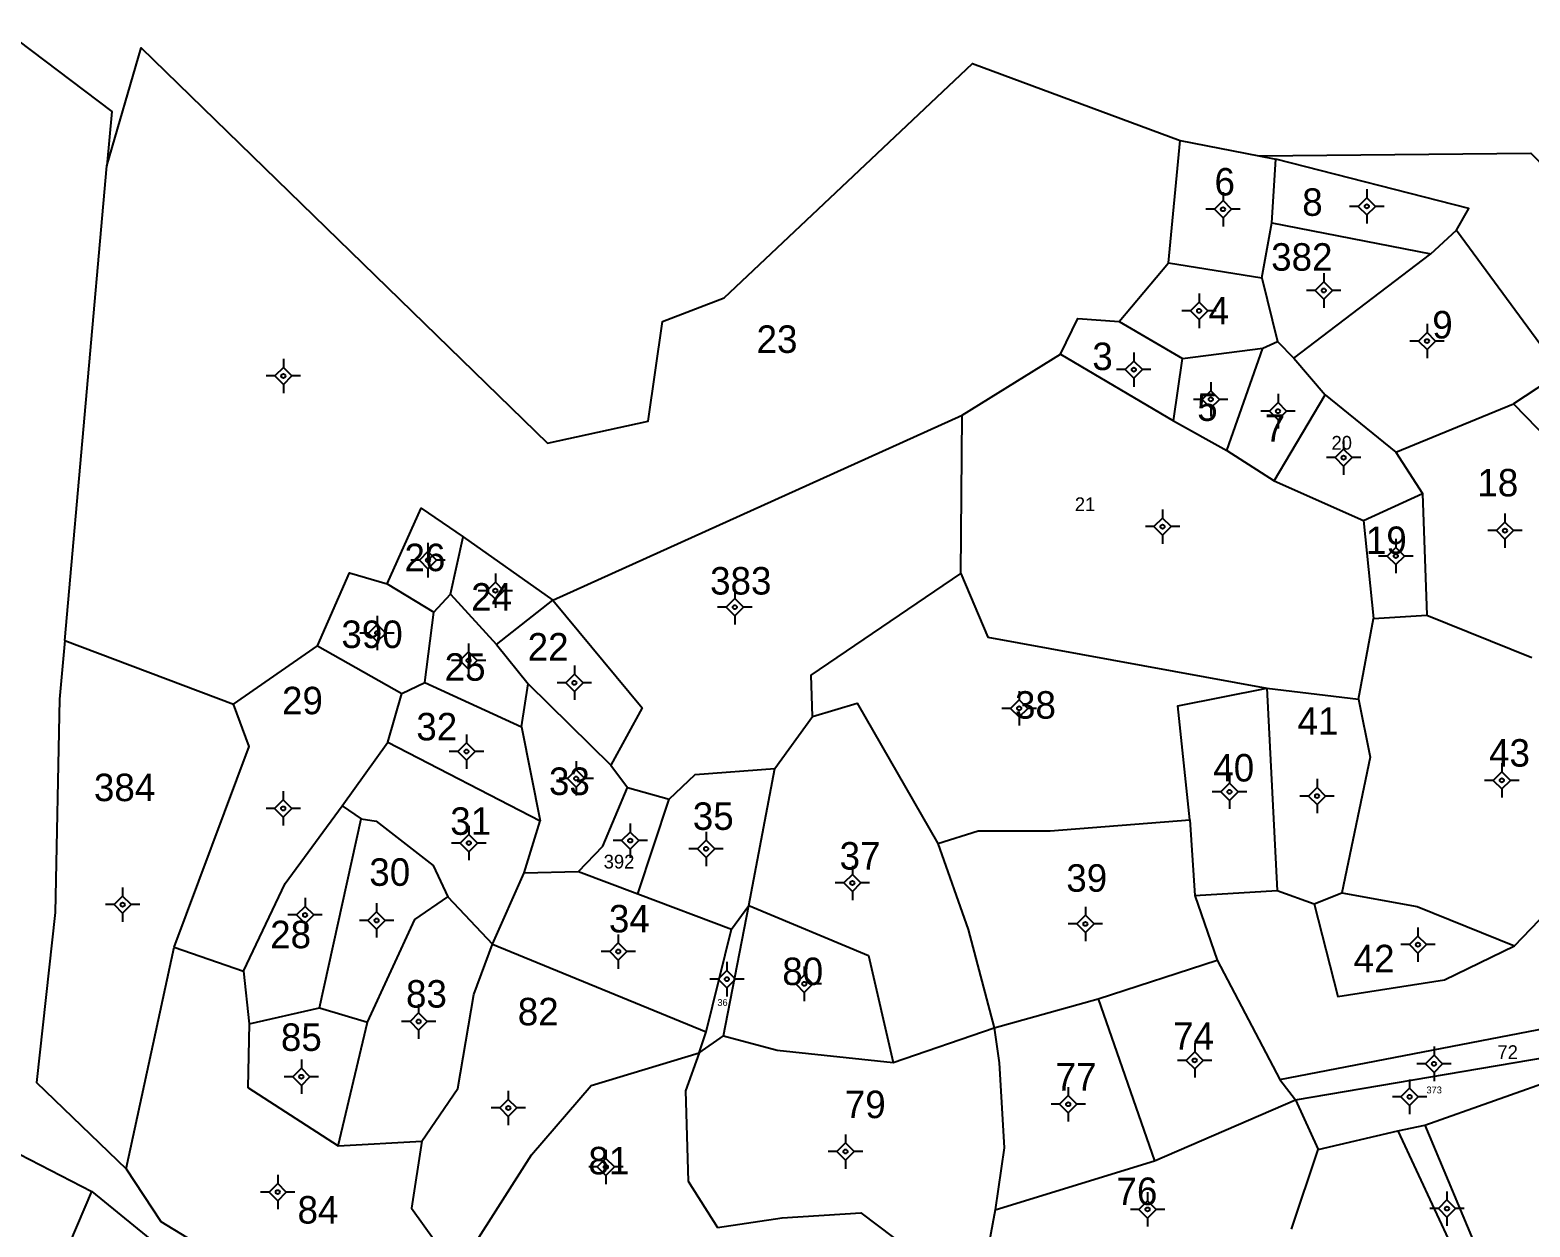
# Model space of a CAD drawing. Extents: x 551549 to 552090, y 1839470 to 1840059.
# Drawn here: x 551690.3 to 551799.4, y 1839923.1 to 1840010.2 of the extents above; entities that cross this region are included whole.
import ezdxf

# ---------------------------------------------------------------- set-up
doc = ezdxf.new("R2010")
doc.units = 0
for name, color, linetype in [('Level 10', 7, 'Continuous'), ('Level 11', 7, 'Continuous'), ('Level 6', 7, 'Continuous')]:
    doc.layers.add(name, color=color, linetype=linetype)

msp = doc.modelspace()

# ---------------------------------------------------------------- linework, layer by layer
at = {"layer": 'Level 10'}
for p, q in [((551773.09, 1839993.28), (551773.93, 1840002.2)), ((551773.93, 1840002.2), (551779.67, 1840001.08)), ((551692.81, 1839965.81), (551695.88, 1840000.35)), ((551779.67, 1840001.08), (551780.9, 1840000.84)), ((551780.6, 1839996.21), (551780.9, 1840000.84)), ((551779.89, 1839992.19), (551780.6, 1839996.21)), ((551780.6, 1839996.21), (551792.17, 1839993.95)), ((551792.17, 1839993.95), (551794.04, 1839995.68)), ((551782.2, 1839986.35), (551792.17, 1839993.95)), ((551769.51, 1839989.02), (551773.09, 1839993.28)), ((551773.09, 1839993.28), (551779.89, 1839992.19)), ((551779.89, 1839992.19), (551781.03, 1839987.57)), ((551769.51, 1839989.02), (551774.1, 1839986.32)), ((551779.96, 1839987.09), (551781.03, 1839987.57)), ((551781.03, 1839987.57), (551782.2, 1839986.35)), ((551758.08, 1839982.2), (551765.23, 1839986.65)), ((551765.23, 1839986.65), (551773.46, 1839981.8)), ((551773.46, 1839981.8), (551774.1, 1839986.32)), ((551774.1, 1839986.32), (551779.96, 1839987.09)), ((551777.34, 1839979.64), (551779.96, 1839987.09)), ((551782.2, 1839986.35), (551784.48, 1839983.7)), ((551780.78, 1839977.44), (551784.48, 1839983.7)), ((551784.48, 1839983.7), (551789.64, 1839979.52)), ((551789.64, 1839979.52), (551798.18, 1839983.04)), ((551728.32, 1839968.74), (551758.08, 1839982.2)), ((551757.98, 1839970.7), (551758.08, 1839982.2)), ((551773.46, 1839981.8), (551777.34, 1839979.64)), ((551777.34, 1839979.64), (551780.78, 1839977.44)), ((551789.64, 1839979.52), (551791.56, 1839976.51)), ((551780.78, 1839977.44), (551787.27, 1839974.55)), ((551787.27, 1839974.55), (551791.56, 1839976.51)), ((551791.56, 1839976.51), (551791.88, 1839967.67)), ((551787.27, 1839974.55), (551788.01, 1839967.41)), ((551720.87, 1839969.19), (551721.8, 1839973.36)), ((551721.8, 1839973.36), (551728.32, 1839968.74)), ((551716.27, 1839969.95), (551719.65, 1839967.89)), ((551719.65, 1839967.89), (551720.87, 1839969.19)), ((551720.87, 1839969.19), (551724.21, 1839965.52)), ((551724.21, 1839965.52), (551728.32, 1839968.74)), ((551719.01, 1839962.77), (551719.65, 1839967.89)), ((551788.01, 1839967.41), (551791.88, 1839967.67)), ((551791.88, 1839967.67), (551799.51, 1839964.58)), ((551786.91, 1839961.54), (551788.01, 1839967.41)), ((551692.81, 1839965.81), (551705.09, 1839961.18)), ((551705.09, 1839961.18), (551711.2, 1839965.43)), ((551711.2, 1839965.43), (551717.32, 1839961.96)), ((551724.21, 1839965.52), (551726.52, 1839962.66)), ((551717.32, 1839961.96), (551719.01, 1839962.77)), ((551719.01, 1839962.77), (551726.03, 1839959.54)), ((551726.03, 1839959.54), (551726.52, 1839962.66)), ((551726.52, 1839962.66), (551732.52, 1839956.75)), ((551780.24, 1839962.34), (551786.91, 1839961.54)), ((551780.24, 1839962.34), (551780.99, 1839947.62)), ((551716.32, 1839958.43), (551717.32, 1839961.96)), ((551744.46, 1839956.51), (551747.21, 1839960.3)), ((551726.03, 1839959.54), (551727.39, 1839952.7)), ((551712.99, 1839953.78), (551716.32, 1839958.43)), ((551716.32, 1839958.43), (551727.39, 1839952.7)), ((551732.52, 1839956.75), (551733.73, 1839955.13)), ((551742.56, 1839946.55), (551744.46, 1839956.51)), ((551733.73, 1839955.13), (551736.77, 1839954.27)), ((551712.99, 1839953.78), (551714.38, 1839952.85)), ((551734.5, 1839947.38), (551736.77, 1839954.27)), ((551798.27, 1839943.6), (551807.66, 1839953.41)), ((551711.33, 1839939.1), (551714.38, 1839952.85)), ((551726.23, 1839948.91), (551727.39, 1839952.7)), ((551774.65, 1839952.76), (551775.01, 1839947.27)), ((551723.93, 1839943.73), (551726.23, 1839948.91)), ((551726.23, 1839948.91), (551730.17, 1839949.02)), ((551730.17, 1839949.02), (551734.5, 1839947.38)), ((551720.68, 1839947.16), (551723.93, 1839943.73)), ((551734.5, 1839947.38), (551741.3, 1839944.81)), ((551775.01, 1839947.27), (551780.99, 1839947.62)), ((551775.01, 1839947.27), (551776.63, 1839942.57)), ((551780.99, 1839947.62), (551783.68, 1839946.65)), ((551783.68, 1839946.65), (551785.69, 1839947.46)), ((551740.73, 1839937.06), (551742.56, 1839946.55)), ((551741.3, 1839944.81), (551742.56, 1839946.55)), ((551739.47, 1839937.36), (551741.3, 1839944.81)), ((551723.93, 1839943.73), (551739.47, 1839937.36)), ((551697.28, 1839927.39), (551700.77, 1839943.51)), ((551700.77, 1839943.51), (551705.81, 1839941.76)), ((551767.97, 1839939.76), (551776.63, 1839942.57)), ((551776.63, 1839942.57), (551781.19, 1839933.88)), ((551705.81, 1839941.76), (551706.23, 1839937.92)), ((551760.42, 1839937.65), (551767.97, 1839939.76)), ((551767.97, 1839939.76), (551772.07, 1839927.97)), ((551706.23, 1839937.92), (551711.33, 1839939.1)), ((551711.33, 1839939.1), (551714.83, 1839938.05)), ((551712.69, 1839929.05), (551714.83, 1839938.05)), ((551738.95, 1839935.82), (551739.47, 1839937.36)), ((551738.95, 1839935.82), (551740.73, 1839937.06)), ((551753.06, 1839935.12), (551760.42, 1839937.65)), ((551781.19, 1839933.88), (551800.66, 1839937.64)), ((551782.33, 1839932.39), (551804.49, 1839936.16)), ((551791.73, 1839930.55), (551808.32, 1839936.46)), ((551781.19, 1839933.88), (551782.33, 1839932.39)), ((551772.07, 1839927.97), (551782.33, 1839932.39)), ((551782.33, 1839932.39), (551783.99, 1839928.79)), ((551789.78, 1839930.14), (551791.73, 1839930.55)), ((551791.73, 1839930.55), (551796.83, 1839918.43)), ((551712.69, 1839929.05), (551718.78, 1839929.39)), ((551783.99, 1839928.79), (551789.78, 1839930.14)), ((551782.03, 1839923), (551783.99, 1839928.79)), ((551760.49, 1839924.39), (551772.07, 1839927.97)), ((551687.6, 1839908.99), (551694.78, 1839925.74))]:
    msp.add_line(p, q, dxfattribs=at)
for points in [[(551688.37, 1840010.23), (551696.23, 1840004.3), (551695.88, 1840000.35)], [(551695.88, 1840000.35), (551698.36, 1840008.94), (551727.93, 1839980.17), (551735.25, 1839981.78), (551736.28, 1839989.02), (551740.77, 1839990.74), (551751.46, 1840000.84), (551758.83, 1840007.8), (551773.93, 1840002.2)], [(551779.67, 1840001.08), (551799.44, 1840001.26), (551811.33, 1839989.15), (551827.68, 1839985.78), (551848.24, 1839975.57)], [(551794.04, 1839995.68), (551794.94, 1839997.25), (551780.9, 1840000.84)], [(551794.04, 1839995.68), (551801.65, 1839985.31), (551798.18, 1839983.04)], [(551765.23, 1839986.65), (551766.5, 1839989.23), (551769.51, 1839989.02)], [(551798.18, 1839983.04), (551801.62, 1839979.5), (551804.81, 1839979.64), (551806.48, 1839980.35)], [(551716.27, 1839969.95), (551718.74, 1839975.44), (551721.8, 1839973.36)], [(551711.2, 1839965.43), (551713.51, 1839970.75), (551716.27, 1839969.95)], [(551747.21, 1839960.3), (551747.09, 1839963.3), (551757.98, 1839970.7)], [(551757.98, 1839970.7), (551759.94, 1839966.07), (551780.24, 1839962.34)], [(551728.32, 1839968.74), (551734.81, 1839960.93), (551732.52, 1839956.75)], [(551692.81, 1839965.81), (551692.43, 1839961.56), (551692.1, 1839946.03), (551690.76, 1839933.66), (551697.28, 1839927.39)], [(551774.65, 1839952.76), (551773.78, 1839961.06), (551780.24, 1839962.34)], [(551700.77, 1839943.51), (551706.23, 1839958.1), (551705.09, 1839961.18)], [(551747.21, 1839960.3), (551750.44, 1839961.25), (551756.32, 1839951.05)], [(551786.91, 1839961.54), (551787.76, 1839957.34), (551785.69, 1839947.46)], [(551680.24, 1839958.34), (551687.98, 1839929.23), (551694.78, 1839925.74)], [(551736.77, 1839954.27), (551738.67, 1839956.08), (551744.46, 1839956.51)], [(551730.17, 1839949.02), (551731.94, 1839950.85), (551733.73, 1839955.13)], [(551705.81, 1839941.76), (551708.84, 1839948.15), (551712.99, 1839953.78)], [(551714.38, 1839952.85), (551715.45, 1839952.67), (551719.61, 1839949.44), (551720.68, 1839947.16)], [(551756.32, 1839951.05), (551759.24, 1839951.96), (551764.48, 1839951.97), (551774.65, 1839952.76)], [(551756.32, 1839951.05), (551758.52, 1839944.8), (551760.42, 1839937.65)], [(551714.83, 1839938.05), (551718.27, 1839945.51), (551720.68, 1839947.16)], [(551785.69, 1839947.46), (551791.17, 1839946.47), (551798.27, 1839943.6)], [(551742.56, 1839946.55), (551751.27, 1839942.91), (551753.06, 1839935.12)], [(551783.68, 1839946.65), (551785.4, 1839939.93), (551793.16, 1839941.14), (551798.27, 1839943.6)], [(551718.78, 1839929.39), (551721.4, 1839933.22), (551722.57, 1839940.06), (551723.93, 1839943.73)], [(551706.23, 1839937.92), (551706.13, 1839933.29), (551712.69, 1839929.05)], [(551740.73, 1839937.06), (551744.63, 1839936.01), (551753.06, 1839935.12)], [(551760.42, 1839937.65), (551760.78, 1839935.09), (551761.14, 1839928.91), (551760.49, 1839924.39)], [(551722.42, 1839921.58), (551726.77, 1839928.39), (551731.11, 1839933.44), (551738.95, 1839935.82)], [(551738.95, 1839935.82), (551737.97, 1839933.06), (551738.16, 1839926.48), (551740.3, 1839923.12)], [(551718.78, 1839929.39), (551718.03, 1839924.52), (551721.34, 1839919.89)], [(551789.78, 1839930.14), (551795.12, 1839918.69), (551796.83, 1839918.43)], [(551697.28, 1839927.39), (551699.8, 1839923.56), (551725.5, 1839907.87), (551729.55, 1839908.43)], [(551694.78, 1839925.74), (551707.82, 1839915.08), (551724.15, 1839903.5)], [(551740.3, 1839923.12), (551744.98, 1839923.81), (551750.72, 1839924.18), (551756.74, 1839919.62), (551761.42, 1839920.65)], [(551760.49, 1839924.39), (551759.98, 1839921.67), (551761.42, 1839920.65)]]:
    msp.add_lwpolyline(points, dxfattribs=at)
at = {"layer": 'Level 11'}
for p, q in [((551777.06, 1839998.44), (551777.06, 1839997.815)), ((551787.52, 1839998.65), (551787.52, 1839998.025)), ((551776.435, 1839997.19), (551775.81, 1839997.19)), ((551777.06, 1839997.815), (551776.435, 1839997.19)), ((551776.435, 1839997.19), (551777.06, 1839996.565)), ((551777.685, 1839997.19), (551777.06, 1839997.815)), ((551777.06, 1839996.565), (551777.685, 1839997.19)), ((551778.31, 1839997.19), (551777.685, 1839997.19)), ((551786.895, 1839997.4), (551786.27, 1839997.4)), ((551787.52, 1839998.025), (551786.895, 1839997.4)), ((551786.895, 1839997.4), (551787.52, 1839996.775)), ((551788.145, 1839997.4), (551787.52, 1839998.025)), ((551787.52, 1839996.775), (551788.145, 1839997.4)), ((551788.77, 1839997.4), (551788.145, 1839997.4)), ((551777.06, 1839996.565), (551777.06, 1839995.94)), ((551787.52, 1839996.775), (551787.52, 1839996.15)), ((551784.39, 1839991.905), (551783.765, 1839991.28)), ((551784.39, 1839992.53), (551784.39, 1839991.905)), ((551785.015, 1839991.28), (551784.39, 1839991.905)), ((551775.32, 1839991.05), (551775.32, 1839990.425)), ((551783.765, 1839991.28), (551783.14, 1839991.28)), ((551783.765, 1839991.28), (551784.39, 1839990.655)), ((551784.39, 1839990.655), (551785.015, 1839991.28)), ((551784.39, 1839990.655), (551784.39, 1839990.03)), ((551785.64, 1839991.28), (551785.015, 1839991.28)), ((551774.695, 1839989.8), (551774.07, 1839989.8)), ((551775.32, 1839990.425), (551774.695, 1839989.8)), ((551774.695, 1839989.8), (551775.32, 1839989.175)), ((551775.945, 1839989.8), (551775.32, 1839990.425)), ((551775.32, 1839989.175), (551775.945, 1839989.8)), ((551776.57, 1839989.8), (551775.945, 1839989.8)), ((551775.32, 1839989.175), (551775.32, 1839988.55)), ((551791.9, 1839988.85), (551791.9, 1839988.225)), ((551791.275, 1839987.6), (551790.65, 1839987.6)), ((551791.9, 1839988.225), (551791.275, 1839987.6)), ((551791.275, 1839987.6), (551791.9, 1839986.975)), ((551792.525, 1839987.6), (551791.9, 1839988.225)), ((551791.9, 1839986.975), (551792.525, 1839987.6)), ((551793.15, 1839987.6), (551792.525, 1839987.6)), ((551708.71, 1839986.31), (551708.71, 1839985.685)), ((551770.57, 1839986.145), (551769.945, 1839985.52)), ((551770.57, 1839986.77), (551770.57, 1839986.145)), ((551771.195, 1839985.52), (551770.57, 1839986.145)), ((551791.9, 1839986.975), (551791.9, 1839986.35)), ((551708.085, 1839985.06), (551707.46, 1839985.06)), ((551708.71, 1839985.685), (551708.085, 1839985.06)), ((551708.085, 1839985.06), (551708.71, 1839984.435)), ((551709.335, 1839985.06), (551708.71, 1839985.685)), ((551708.71, 1839984.435), (551709.335, 1839985.06)), ((551709.96, 1839985.06), (551709.335, 1839985.06)), ((551769.945, 1839985.52), (551769.32, 1839985.52)), ((551769.945, 1839985.52), (551770.57, 1839984.895)), ((551770.57, 1839984.895), (551771.195, 1839985.52)), ((551771.82, 1839985.52), (551771.195, 1839985.52)), ((551708.71, 1839984.435), (551708.71, 1839983.81)), ((551770.57, 1839984.895), (551770.57, 1839984.27)), ((551776.17, 1839983.985), (551775.545, 1839983.36)), ((551776.17, 1839984.61), (551776.17, 1839983.985)), ((551776.795, 1839983.36), (551776.17, 1839983.985)), ((551775.545, 1839983.36), (551774.92, 1839983.36)), ((551775.545, 1839983.36), (551776.17, 1839982.735)), ((551776.17, 1839982.735), (551776.795, 1839983.36)), ((551777.42, 1839983.36), (551776.795, 1839983.36)), ((551781.06, 1839983.125), (551780.435, 1839982.5)), ((551781.06, 1839983.75), (551781.06, 1839983.125)), ((551781.685, 1839982.5), (551781.06, 1839983.125)), ((551776.17, 1839982.735), (551776.17, 1839982.11)), ((551780.435, 1839982.5), (551779.81, 1839982.5)), ((551780.435, 1839982.5), (551781.06, 1839981.875)), ((551781.06, 1839981.875), (551781.685, 1839982.5)), ((551781.06, 1839981.875), (551781.06, 1839981.25)), ((551782.31, 1839982.5), (551781.685, 1839982.5)), ((551785.83, 1839979.745), (551785.205, 1839979.12)), ((551785.83, 1839980.37), (551785.83, 1839979.745)), ((551786.455, 1839979.12), (551785.83, 1839979.745)), ((551785.205, 1839979.12), (551784.58, 1839979.12)), ((551785.205, 1839979.12), (551785.83, 1839978.495)), ((551785.83, 1839978.495), (551786.455, 1839979.12)), ((551785.83, 1839978.495), (551785.83, 1839977.87)), ((551787.08, 1839979.12), (551786.455, 1839979.12)), ((551772.66, 1839975.35), (551772.66, 1839974.725)), ((551772.66, 1839974.725), (551772.035, 1839974.1)), ((551773.285, 1839974.1), (551772.66, 1839974.725)), ((551797.57, 1839974.435), (551796.945, 1839973.81)), ((551797.57, 1839975.06), (551797.57, 1839974.435)), ((551798.195, 1839973.81), (551797.57, 1839974.435)), ((551772.035, 1839974.1), (551771.41, 1839974.1)), ((551772.035, 1839974.1), (551772.66, 1839973.475)), ((551772.66, 1839973.475), (551773.285, 1839974.1)), ((551772.66, 1839973.475), (551772.66, 1839972.85)), ((551773.91, 1839974.1), (551773.285, 1839974.1)), ((551789.63, 1839973.21), (551789.63, 1839972.585)), ((551796.945, 1839973.81), (551796.32, 1839973.81)), ((551796.945, 1839973.81), (551797.57, 1839973.185)), ((551797.57, 1839973.185), (551798.195, 1839973.81)), ((551797.57, 1839973.185), (551797.57, 1839972.56)), ((551798.82, 1839973.81), (551798.195, 1839973.81)), ((551719.23, 1839972.285), (551718.605, 1839971.66)), ((551719.23, 1839972.91), (551719.23, 1839972.285)), ((551719.855, 1839971.66), (551719.23, 1839972.285)), ((551789.005, 1839971.96), (551788.38, 1839971.96)), ((551789.63, 1839972.585), (551789.005, 1839971.96)), ((551789.005, 1839971.96), (551789.63, 1839971.335)), ((551790.255, 1839971.96), (551789.63, 1839972.585)), ((551789.63, 1839971.335), (551790.255, 1839971.96)), ((551790.88, 1839971.96), (551790.255, 1839971.96)), ((551718.605, 1839971.66), (551717.98, 1839971.66)), ((551718.605, 1839971.66), (551719.23, 1839971.035)), ((551719.23, 1839971.035), (551719.855, 1839971.66)), ((551719.23, 1839971.035), (551719.23, 1839970.41)), ((551720.48, 1839971.66), (551719.855, 1839971.66)), ((551789.63, 1839971.335), (551789.63, 1839970.71)), ((551724.13, 1839970.065), (551723.505, 1839969.44)), ((551724.13, 1839970.69), (551724.13, 1839970.065)), ((551724.755, 1839969.44), (551724.13, 1839970.065)), ((551723.505, 1839969.44), (551722.88, 1839969.44)), ((551723.505, 1839969.44), (551724.13, 1839968.815)), ((551724.13, 1839968.815), (551724.755, 1839969.44)), ((551724.13, 1839968.815), (551724.13, 1839968.19)), ((551725.38, 1839969.44), (551724.755, 1839969.44)), ((551741.55, 1839968.865), (551740.925, 1839968.24)), ((551741.55, 1839969.49), (551741.55, 1839968.865)), ((551742.175, 1839968.24), (551741.55, 1839968.865)), ((551715.53, 1839967.61), (551715.53, 1839966.985)), ((551740.925, 1839968.24), (551740.3, 1839968.24)), ((551740.925, 1839968.24), (551741.55, 1839967.615)), ((551741.55, 1839967.615), (551742.175, 1839968.24)), ((551741.55, 1839967.615), (551741.55, 1839966.99)), ((551742.8, 1839968.24), (551742.175, 1839968.24)), ((551715.53, 1839966.985), (551714.905, 1839966.36)), ((551716.155, 1839966.36), (551715.53, 1839966.985)), ((551714.905, 1839966.36), (551714.28, 1839966.36)), ((551714.905, 1839966.36), (551715.53, 1839965.735)), ((551715.53, 1839965.735), (551716.155, 1839966.36)), ((551715.53, 1839965.735), (551715.53, 1839965.11)), ((551716.78, 1839966.36), (551716.155, 1839966.36)), ((551722.18, 1839965.61), (551722.18, 1839964.985)), ((551721.555, 1839964.36), (551720.93, 1839964.36)), ((551722.18, 1839964.985), (551721.555, 1839964.36)), ((551721.555, 1839964.36), (551722.18, 1839963.735)), ((551722.805, 1839964.36), (551722.18, 1839964.985)), ((551722.18, 1839963.735), (551722.805, 1839964.36)), ((551723.43, 1839964.36), (551722.805, 1839964.36)), ((551722.18, 1839963.735), (551722.18, 1839963.11)), ((551729.88, 1839963.365), (551729.255, 1839962.74)), ((551729.88, 1839963.99), (551729.88, 1839963.365)), ((551730.505, 1839962.74), (551729.88, 1839963.365)), ((551729.255, 1839962.74), (551728.63, 1839962.74)), ((551729.255, 1839962.74), (551729.88, 1839962.115)), ((551729.88, 1839962.115), (551730.505, 1839962.74)), ((551729.88, 1839962.115), (551729.88, 1839961.49)), ((551731.13, 1839962.74), (551730.505, 1839962.74)), ((551762.23, 1839962.13), (551762.23, 1839961.505)), ((551762.23, 1839961.505), (551761.605, 1839960.88)), ((551762.855, 1839960.88), (551762.23, 1839961.505)), ((551761.605, 1839960.88), (551760.98, 1839960.88)), ((551761.605, 1839960.88), (551762.23, 1839960.255)), ((551762.23, 1839960.255), (551762.855, 1839960.88)), ((551762.23, 1839960.255), (551762.23, 1839959.63)), ((551763.48, 1839960.88), (551762.855, 1839960.88)), ((551722.03, 1839958.99), (551722.03, 1839958.365)), ((551722.03, 1839958.365), (551721.405, 1839957.74)), ((551722.655, 1839957.74), (551722.03, 1839958.365)), ((551721.405, 1839957.74), (551720.78, 1839957.74)), ((551721.405, 1839957.74), (551722.03, 1839957.115)), ((551722.03, 1839957.115), (551722.655, 1839957.74)), ((551722.03, 1839957.115), (551722.03, 1839956.49)), ((551723.28, 1839957.74), (551722.655, 1839957.74)), ((551730.01, 1839957.03), (551730.01, 1839956.405)), ((551797.34, 1839956.89), (551797.34, 1839956.265)), ((551729.385, 1839955.78), (551728.76, 1839955.78)), ((551730.01, 1839956.405), (551729.385, 1839955.78)), ((551729.385, 1839955.78), (551730.01, 1839955.155)), ((551730.635, 1839955.78), (551730.01, 1839956.405)), ((551730.01, 1839955.155), (551730.635, 1839955.78)), ((551731.26, 1839955.78), (551730.635, 1839955.78)), ((551777.53, 1839956.06), (551777.53, 1839955.435)), ((551783.9, 1839955.75), (551783.9, 1839955.125)), ((551796.715, 1839955.64), (551796.09, 1839955.64)), ((551797.34, 1839956.265), (551796.715, 1839955.64)), ((551796.715, 1839955.64), (551797.34, 1839955.015)), ((551797.965, 1839955.64), (551797.34, 1839956.265)), ((551797.34, 1839955.015), (551797.965, 1839955.64)), ((551798.59, 1839955.64), (551797.965, 1839955.64)), ((551708.7, 1839954.85), (551708.7, 1839954.225)), ((551730.01, 1839955.155), (551730.01, 1839954.53)), ((551776.905, 1839954.81), (551776.28, 1839954.81)), ((551777.53, 1839955.435), (551776.905, 1839954.81)), ((551776.905, 1839954.81), (551777.53, 1839954.185)), ((551778.155, 1839954.81), (551777.53, 1839955.435)), ((551777.53, 1839954.185), (551778.155, 1839954.81)), ((551778.78, 1839954.81), (551778.155, 1839954.81)), ((551783.275, 1839954.5), (551782.65, 1839954.5)), ((551783.9, 1839955.125), (551783.275, 1839954.5)), ((551783.275, 1839954.5), (551783.9, 1839953.875)), ((551784.525, 1839954.5), (551783.9, 1839955.125)), ((551783.9, 1839953.875), (551784.525, 1839954.5)), ((551785.15, 1839954.5), (551784.525, 1839954.5)), ((551797.34, 1839955.015), (551797.34, 1839954.39)), ((551708.075, 1839953.6), (551707.45, 1839953.6)), ((551708.7, 1839954.225), (551708.075, 1839953.6)), ((551708.075, 1839953.6), (551708.7, 1839952.975)), ((551709.325, 1839953.6), (551708.7, 1839954.225)), ((551708.7, 1839952.975), (551709.325, 1839953.6)), ((551709.95, 1839953.6), (551709.325, 1839953.6)), ((551777.53, 1839954.185), (551777.53, 1839953.56)), ((551783.9, 1839953.875), (551783.9, 1839953.25)), ((551708.7, 1839952.975), (551708.7, 1839952.35)), ((551722.2, 1839952.33), (551722.2, 1839951.705)), ((551733.94, 1839952.51), (551733.94, 1839951.885)), ((551722.2, 1839951.705), (551721.575, 1839951.08)), ((551722.825, 1839951.08), (551722.2, 1839951.705)), ((551733.315, 1839951.26), (551732.69, 1839951.26)), ((551733.94, 1839951.885), (551733.315, 1839951.26)), ((551733.315, 1839951.26), (551733.94, 1839950.635)), ((551734.565, 1839951.26), (551733.94, 1839951.885)), ((551733.94, 1839950.635), (551734.565, 1839951.26)), ((551735.19, 1839951.26), (551734.565, 1839951.26)), ((551739.46, 1839951.285), (551738.835, 1839950.66)), ((551739.46, 1839951.91), (551739.46, 1839951.285)), ((551740.085, 1839950.66), (551739.46, 1839951.285)), ((551721.575, 1839951.08), (551720.95, 1839951.08)), ((551721.575, 1839951.08), (551722.2, 1839950.455)), ((551722.2, 1839950.455), (551722.825, 1839951.08)), ((551722.2, 1839950.455), (551722.2, 1839949.83)), ((551723.45, 1839951.08), (551722.825, 1839951.08)), ((551733.94, 1839950.635), (551733.94, 1839950.01)), ((551738.835, 1839950.66), (551738.21, 1839950.66)), ((551738.835, 1839950.66), (551739.46, 1839950.035)), ((551739.46, 1839950.035), (551740.085, 1839950.66)), ((551740.71, 1839950.66), (551740.085, 1839950.66)), ((551739.46, 1839950.035), (551739.46, 1839949.41)), ((551750.1, 1839949.43), (551750.1, 1839948.805)), ((551749.475, 1839948.18), (551748.85, 1839948.18)), ((551750.1, 1839948.805), (551749.475, 1839948.18)), ((551749.475, 1839948.18), (551750.1, 1839947.555)), ((551750.725, 1839948.18), (551750.1, 1839948.805)), ((551750.1, 1839947.555), (551750.725, 1839948.18)), ((551751.35, 1839948.18), (551750.725, 1839948.18)), ((551697.02, 1839947.225), (551696.395, 1839946.6)), ((551697.02, 1839947.85), (551697.02, 1839947.225)), ((551697.645, 1839946.6), (551697.02, 1839947.225)), ((551710.29, 1839947.1), (551710.29, 1839946.475)), ((551750.1, 1839947.555), (551750.1, 1839946.93)), ((551696.395, 1839946.6), (551695.77, 1839946.6)), ((551696.395, 1839946.6), (551697.02, 1839945.975)), ((551697.02, 1839945.975), (551697.645, 1839946.6)), ((551697.02, 1839945.975), (551697.02, 1839945.35)), ((551698.27, 1839946.6), (551697.645, 1839946.6)), ((551709.665, 1839945.85), (551709.04, 1839945.85)), ((551710.29, 1839946.475), (551709.665, 1839945.85)), ((551709.665, 1839945.85), (551710.29, 1839945.225)), ((551710.915, 1839945.85), (551710.29, 1839946.475)), ((551710.29, 1839945.225), (551710.915, 1839945.85)), ((551711.54, 1839945.85), (551710.915, 1839945.85)), ((551715.49, 1839946.075), (551714.865, 1839945.45)), ((551715.49, 1839946.7), (551715.49, 1839946.075)), ((551716.115, 1839945.45), (551715.49, 1839946.075)), ((551767.05, 1839945.825), (551766.425, 1839945.2)), ((551767.05, 1839946.45), (551767.05, 1839945.825)), ((551767.675, 1839945.2), (551767.05, 1839945.825)), ((551710.29, 1839945.225), (551710.29, 1839944.6)), ((551714.865, 1839945.45), (551714.24, 1839945.45)), ((551714.865, 1839945.45), (551715.49, 1839944.825)), ((551715.49, 1839944.825), (551716.115, 1839945.45)), ((551715.49, 1839944.825), (551715.49, 1839944.2)), ((551716.74, 1839945.45), (551716.115, 1839945.45)), ((551766.425, 1839945.2), (551765.8, 1839945.2)), ((551766.425, 1839945.2), (551767.05, 1839944.575)), ((551767.05, 1839944.575), (551767.675, 1839945.2)), ((551768.3, 1839945.2), (551767.675, 1839945.2)), ((551791.24, 1839944.94), (551791.24, 1839944.315)), ((551733.07, 1839943.815), (551732.445, 1839943.19)), ((551733.07, 1839944.44), (551733.07, 1839943.815)), ((551733.695, 1839943.19), (551733.07, 1839943.815)), ((551767.05, 1839944.575), (551767.05, 1839943.95)), ((551790.615, 1839943.69), (551789.99, 1839943.69)), ((551791.24, 1839944.315), (551790.615, 1839943.69)), ((551790.615, 1839943.69), (551791.24, 1839943.065)), ((551791.865, 1839943.69), (551791.24, 1839944.315)), ((551791.24, 1839943.065), (551791.865, 1839943.69)), ((551792.49, 1839943.69), (551791.865, 1839943.69)), ((551732.445, 1839943.19), (551731.82, 1839943.19)), ((551732.445, 1839943.19), (551733.07, 1839942.565)), ((551733.07, 1839942.565), (551733.695, 1839943.19)), ((551733.07, 1839942.565), (551733.07, 1839941.94)), ((551734.32, 1839943.19), (551733.695, 1839943.19)), ((551791.24, 1839943.065), (551791.24, 1839942.44)), ((551740.97, 1839941.805), (551740.345, 1839941.18)), ((551740.97, 1839942.43), (551740.97, 1839941.805)), ((551741.595, 1839941.18), (551740.97, 1839941.805)), ((551746.6, 1839941.465), (551745.975, 1839940.84)), ((551746.6, 1839942.09), (551746.6, 1839941.465)), ((551747.225, 1839940.84), (551746.6, 1839941.465)), ((551740.345, 1839941.18), (551739.72, 1839941.18)), ((551740.345, 1839941.18), (551740.97, 1839940.555)), ((551740.97, 1839940.555), (551741.595, 1839941.18)), ((551740.97, 1839940.555), (551740.97, 1839939.93)), ((551742.22, 1839941.18), (551741.595, 1839941.18)), ((551745.975, 1839940.84), (551745.35, 1839940.84)), ((551745.975, 1839940.84), (551746.6, 1839940.215)), ((551746.6, 1839940.215), (551747.225, 1839940.84)), ((551747.85, 1839940.84), (551747.225, 1839940.84)), ((551718.55, 1839939.35), (551718.55, 1839938.725)), ((551746.6, 1839940.215), (551746.6, 1839939.59)), ((551718.55, 1839938.725), (551717.925, 1839938.1)), ((551719.175, 1839938.1), (551718.55, 1839938.725)), ((551717.925, 1839938.1), (551717.3, 1839938.1)), ((551717.925, 1839938.1), (551718.55, 1839937.475)), ((551718.55, 1839937.475), (551719.175, 1839938.1)), ((551718.55, 1839937.475), (551718.55, 1839936.85)), ((551719.8, 1839938.1), (551719.175, 1839938.1)), ((551775, 1839936.52), (551775, 1839935.895)), ((551792.41, 1839936.27), (551792.41, 1839935.645)), ((551710.02, 1839935.33), (551710.02, 1839934.705)), ((551774.375, 1839935.27), (551773.75, 1839935.27)), ((551775, 1839935.895), (551774.375, 1839935.27)), ((551774.375, 1839935.27), (551775, 1839934.645)), ((551775.625, 1839935.27), (551775, 1839935.895)), ((551775, 1839934.645), (551775.625, 1839935.27)), ((551776.25, 1839935.27), (551775.625, 1839935.27)), ((551791.785, 1839935.02), (551791.16, 1839935.02)), ((551792.41, 1839935.645), (551791.785, 1839935.02)), ((551791.785, 1839935.02), (551792.41, 1839934.395)), ((551793.035, 1839935.02), (551792.41, 1839935.645)), ((551792.41, 1839934.395), (551793.035, 1839935.02)), ((551793.66, 1839935.02), (551793.035, 1839935.02)), ((551709.395, 1839934.08), (551708.77, 1839934.08)), ((551710.02, 1839934.705), (551709.395, 1839934.08)), ((551709.395, 1839934.08), (551710.02, 1839933.455)), ((551710.645, 1839934.08), (551710.02, 1839934.705)), ((551710.02, 1839933.455), (551710.645, 1839934.08)), ((551711.27, 1839934.08), (551710.645, 1839934.08)), ((551775, 1839934.645), (551775, 1839934.02)), ((551790.63, 1839933.87), (551790.63, 1839933.245)), ((551792.41, 1839934.395), (551792.41, 1839933.77)), ((551710.02, 1839933.455), (551710.02, 1839932.83)), ((551725.07, 1839933.06), (551725.07, 1839932.435)), ((551765.8, 1839932.705), (551765.175, 1839932.08)), ((551765.8, 1839933.33), (551765.8, 1839932.705)), ((551766.425, 1839932.08), (551765.8, 1839932.705)), ((551790.63, 1839933.245), (551790.005, 1839932.62)), ((551791.255, 1839932.62), (551790.63, 1839933.245)), ((551724.445, 1839931.81), (551723.82, 1839931.81)), ((551725.07, 1839932.435), (551724.445, 1839931.81)), ((551724.445, 1839931.81), (551725.07, 1839931.185)), ((551725.695, 1839931.81), (551725.07, 1839932.435)), ((551725.07, 1839931.185), (551725.695, 1839931.81)), ((551726.32, 1839931.81), (551725.695, 1839931.81)), ((551765.175, 1839932.08), (551764.55, 1839932.08)), ((551765.175, 1839932.08), (551765.8, 1839931.455)), ((551765.8, 1839931.455), (551766.425, 1839932.08)), ((551767.05, 1839932.08), (551766.425, 1839932.08)), ((551790.005, 1839932.62), (551789.38, 1839932.62)), ((551790.005, 1839932.62), (551790.63, 1839931.995)), ((551790.63, 1839931.995), (551791.255, 1839932.62)), ((551790.63, 1839931.995), (551790.63, 1839931.37)), ((551791.88, 1839932.62), (551791.255, 1839932.62)), ((551725.07, 1839931.185), (551725.07, 1839930.56)), ((551765.8, 1839931.455), (551765.8, 1839930.83)), ((551749.6, 1839929.89), (551749.6, 1839929.265)), ((551732.17, 1839928.77), (551732.17, 1839928.145)), ((551748.975, 1839928.64), (551748.35, 1839928.64)), ((551749.6, 1839929.265), (551748.975, 1839928.64)), ((551748.975, 1839928.64), (551749.6, 1839928.015)), ((551750.225, 1839928.64), (551749.6, 1839929.265)), ((551749.6, 1839928.015), (551750.225, 1839928.64)), ((551750.85, 1839928.64), (551750.225, 1839928.64)), ((551731.545, 1839927.52), (551730.92, 1839927.52)), ((551732.17, 1839928.145), (551731.545, 1839927.52)), ((551731.545, 1839927.52), (551732.17, 1839926.895)), ((551732.795, 1839927.52), (551732.17, 1839928.145)), ((551732.17, 1839926.895), (551732.795, 1839927.52)), ((551733.42, 1839927.52), (551732.795, 1839927.52)), ((551749.6, 1839928.015), (551749.6, 1839927.39)), ((551708.3, 1839926.315), (551707.675, 1839925.69)), ((551708.3, 1839926.94), (551708.3, 1839926.315)), ((551708.925, 1839925.69), (551708.3, 1839926.315)), ((551732.17, 1839926.895), (551732.17, 1839926.27)), ((551707.675, 1839925.69), (551707.05, 1839925.69)), ((551707.675, 1839925.69), (551708.3, 1839925.065)), ((551708.3, 1839925.065), (551708.925, 1839925.69)), ((551708.3, 1839925.065), (551708.3, 1839924.44)), ((551709.55, 1839925.69), (551708.925, 1839925.69)), ((551771.57, 1839925.055), (551770.945, 1839924.43)), ((551771.57, 1839925.68), (551771.57, 1839925.055)), ((551772.195, 1839924.43), (551771.57, 1839925.055)), ((551793.35, 1839925.115), (551792.725, 1839924.49)), ((551793.35, 1839925.74), (551793.35, 1839925.115)), ((551793.975, 1839924.49), (551793.35, 1839925.115)), ((551770.945, 1839924.43), (551770.32, 1839924.43)), ((551770.945, 1839924.43), (551771.57, 1839923.805)), ((551771.57, 1839923.805), (551772.195, 1839924.43)), ((551772.82, 1839924.43), (551772.195, 1839924.43)), ((551792.725, 1839924.49), (551792.1, 1839924.49)), ((551792.725, 1839924.49), (551793.35, 1839923.865)), ((551793.35, 1839923.865), (551793.975, 1839924.49)), ((551794.6, 1839924.49), (551793.975, 1839924.49)), ((551771.57, 1839923.805), (551771.57, 1839923.18)), ((551793.35, 1839923.865), (551793.35, 1839923.24))]:
    msp.add_line(p, q, dxfattribs=at)
for centre in [(551777.05975, 1839997.19), (551787.51975, 1839997.4), (551784.38975, 1839991.28), (551775.31975, 1839989.8), (551791.89975, 1839987.6), (551708.70975, 1839985.06), (551770.56975, 1839985.52), (551776.16975, 1839983.36), (551781.05975, 1839982.5), (551785.82975, 1839979.12), (551772.65975, 1839974.1), (551797.56975, 1839973.81), (551789.62975, 1839971.96), (551719.22975, 1839971.66), (551724.12975, 1839969.44), (551741.54975, 1839968.24), (551715.52975, 1839966.36), (551722.17975, 1839964.36), (551729.87975, 1839962.74), (551762.22975, 1839960.88), (551722.02975, 1839957.74), (551730.00975, 1839955.78), (551797.33975, 1839955.64), (551777.52975, 1839954.81), (551783.89975, 1839954.5), (551708.69975, 1839953.6), (551722.19975, 1839951.08), (551733.93975, 1839951.26), (551739.45975, 1839950.66), (551750.09975, 1839948.18), (551697.01975, 1839946.6), (551710.28975, 1839945.85), (551715.48975, 1839945.45), (551767.04975, 1839945.2), (551791.23975, 1839943.69), (551733.06975, 1839943.19), (551740.96975, 1839941.18), (551746.59975, 1839940.84), (551718.54975, 1839938.1), (551774.99975, 1839935.27), (551792.40975, 1839935.02), (551710.01975, 1839934.08), (551790.62975, 1839932.62), (551725.06975, 1839931.81), (551765.79975, 1839932.08), (551749.59975, 1839928.64), (551732.16975, 1839927.52), (551708.29975, 1839925.69), (551771.56975, 1839924.43), (551793.34975, 1839924.49)]:
    msp.add_circle(centre, 0.15, dxfattribs=at)

# ---------------------------------------------------------------- texts
at = {"layer": 'Level 6'}
for s, height, p in [('6', 1.99998, (551776.44, 1839998.19)), ('8', 1.99998, (551782.82, 1839996.71)), ('382', 1.99998, (551780.56, 1839992.72)), ('4', 1.99998, (551776.01, 1839988.81)), ('9', 1.99998, (551792.28, 1839987.79)), ('23', 1.99998, (551743.13, 1839986.74)), ('3', 1.99998, (551767.55, 1839985.49)), ('5', 1.99998, (551775.18, 1839981.79)), ('7', 1.99998, (551780.1, 1839980.27)), ('20', 0.99996, (551784.95, 1839979.7)), ('18', 1.99998, (551795.56, 1839976.3)), ('21', 0.99996, (551766.28, 1839975.23)), ('19', 1.99998, (551787.45, 1839972.11)), ('26', 1.99998, (551717.52, 1839970.86)), ('383', 1.99998, (551739.75, 1839969.16)), ('24', 1.99998, (551722.37, 1839967.99)), ('390', 1.99998, (551712.93, 1839965.27)), ('22', 1.99998, (551726.48, 1839964.36)), ('25', 1.99998, (551720.44, 1839962.89)), ('29', 1.99998, (551708.61, 1839960.45)), ('38', 1.99998, (551761.93, 1839960.13)), ('32', 1.99998, (551718.38, 1839958.55)), ('41', 1.99998, (551782.48, 1839958.96)), ('43', 1.99998, (551796.41, 1839956.64)), ('40', 1.99998, (551776.35, 1839955.56)), ('384', 1.99998, (551694.93, 1839954.13)), ('33', 1.99998, (551728.03, 1839954.58)), ('31', 1.99998, (551720.85, 1839951.68)), ('35', 1.99998, (551738.49, 1839952.04)), ('392', 0.99996, (551732.01, 1839949.23)), ('37', 1.99998, (551749.17, 1839949.15)), ('30', 1.99998, (551714.96, 1839947.97)), ('39', 1.99998, (551765.66, 1839947.54)), ('34', 1.99998, (551732.39, 1839944.58)), ('28', 1.99998, (551707.75, 1839943.43)), ('42', 1.99998, (551786.56, 1839941.68)), ('80', 1.99998, (551745, 1839940.75)), ('83', 1.99998, (551717.63, 1839939.11)), ('82', 1.99998, (551725.76, 1839937.82)), ('36', 0.49998, (551740.28, 1839939.23)), ('85', 1.99998, (551708.53, 1839935.96)), ('74', 1.99998, (551773.43, 1839936.04)), ('72', 0.99996, (551797.02, 1839935.37)), ('77', 1.99998, (551764.88, 1839933.08)), ('79', 1.99998, (551749.55, 1839931.07)), ('373', 0.49998, (551791.86, 1839932.87)), ('81', 1.99998, (551730.9, 1839926.98)), ('76', 1.99998, (551769.31, 1839924.75)), ('84', 1.99998, (551709.74, 1839923.4))]:
    msp.add_text(s, height=height, dxfattribs=at).set_placement(p)

doc.saveas('drawing.dxf')
